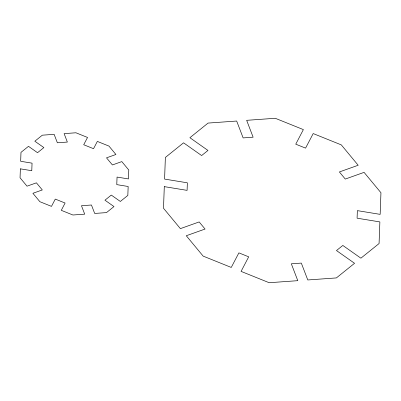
<?xml version="1.0" encoding="UTF-8"?>
<svg xmlns="http://www.w3.org/2000/svg" width="401" height="401" viewBox="0 0 401 401"><rect width="100%" height="100%" fill="white"/><g stroke="black" fill="none" stroke-linecap="round" stroke-linejoin="round"><path stroke-width="0.6" d="M20.381 168.846L20.05 177.773L27.017 186.179L36.416 182.831L42.306 189.944L32.907 193.292L39.874 201.698L51.478 206.375L55.288 199.086L65.102 203.041L61.293 210.33L72.892 215.001L84.696 214.159L81.468 205.723L91.453 205.006L94.686 213.447L106.491 212.6L113.989 206.565L104.952 200.194L111.298 195.086L120.335 201.457L127.834 195.417L128.165 186.49L116.771 184.625L117.052 177.072L128.445 178.936L128.776 170.009L121.809 161.603L112.41 164.951L106.516 157.844L115.914 154.49L108.947 146.084L97.348 141.413L93.538 148.696L83.719 144.741L87.533 137.458L75.929 132.781L64.125 133.623L67.358 142.064L57.368 142.776L54.14 134.34L42.336 135.182L34.832 141.222L43.874 147.588L37.529 152.696L28.491 146.33L20.987 152.365L20.662 161.292L32.055 163.157L31.774 170.711L20.381 168.846M164.3 186.635L163.503 208.264L180.38 228.635L199.172 221.933L205.066 229.046L186.275 235.743L203.152 256.114L231.262 267.437L238.886 252.871L248.7 256.825L241.076 271.392L269.186 282.72L297.793 280.675L291.332 263.803L301.316 263.091L307.778 279.963L336.384 277.923L354.554 263.292L336.479 250.555L342.825 245.447L360.9 258.179L379.07 243.552L379.872 221.918L357.085 218.189L357.366 210.635L380.153 214.365L380.95 192.736L364.073 172.365L345.276 179.067L339.386 171.954L358.178 165.257L341.301 144.886L313.191 133.563L305.567 148.129L295.753 144.175L303.377 129.608L275.266 118.28L246.66 120.325L253.121 137.197L243.131 137.909L236.675 121.037L208.069 123.077L189.899 137.708L207.974 150.445L201.628 155.553L183.553 142.821L165.377 157.448L164.58 179.082L187.367 182.811L187.087 190.365L164.3 186.635"/></g></svg>
